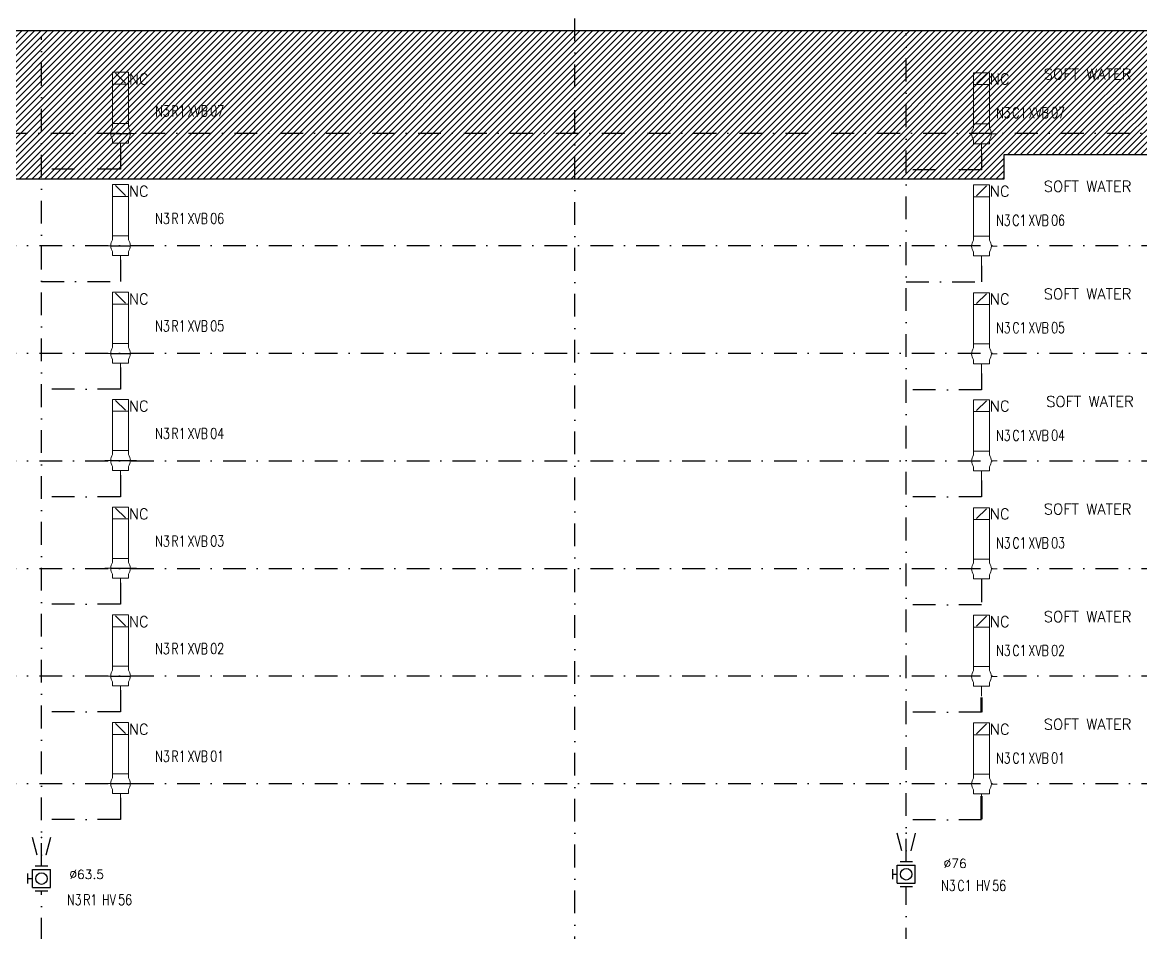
# Model space of a CAD drawing. Header units: inches. Extents: x 23279 to 25519, y 22340 to 23763.
# Drawn here: x 24552.7 to 24864.4, y 22699.4 to 22953.3 of the extents above; entities that cross this region are included whole.
import ezdxf
from ezdxf.enums import TextEntityAlignment as Align

# ---------------------------------------------------------------- set-up
doc = ezdxf.new("R2010")
doc.units = ezdxf.units.IN
doc.header["$MEASUREMENT"] = 0
doc.linetypes.add('DASHDOT2', pattern=[12.7, 6.35, -3.175, 0, -3.175])
doc.layers.add('17 Pipe CIP', color=4, linetype='DASHDOT2', lineweight=50)
doc.layers.add('31 Equipment', color=7, linetype='Continuous', lineweight=9)
for name, color, linetype in [('Future', 140, 'Continuous'), ('MATERIEL-DIVERS', 7, 'Continuous'), ('REPERES', 7, 'Continuous'), ('techn-data', 7, 'Continuous'), ('TEXTES', 7, 'Continuous'), ('TUYAUTERIE-NEP', 4, 'DASHDOT2'), ('TXT_FR', 7, 'Continuous'), ('VANNES', 7, 'Continuous')]:
    doc.layers.add(name, color=color, linetype=linetype)
doc.layers.get('REPERES').off()
doc.styles.add('ROMANS', font='ROMANS.SHX')

# ---------------------------------------------------------------- blocks, each defined once
blk = doc.blocks.new('APV-VLV-SSEAT-SW41-3')
at = {"layer": '31 Equipment', "ltscale": 38}
for p, q in [((1.25, 15.25), (-1.25, 12.75)), ((-2, 2.5), (-2, 1.5)), ((2, 2.5), (2, 1.5)), ((2.5, 0), (4, 0)), ((-2, -2.5), (-2, -1.5)), ((2, -2.5), (-2, -2.5)), ((-2, -2.5), (2, -2.5)), ((0, -2.5), (0, -5)), ((2, -2.5), (2, -1.5))]:
    blk.add_line(p, q, dxfattribs=at)
for points in [[(-2, 12.5), (2, 12.5), (2, 15.5), (-2, 15.5)], [(-2, 2.5), (2, 2.5), (2, 12.5), (-2, 12.5)]]:
    blk.add_lwpolyline(points, close=True, dxfattribs=at)
for start, end in [(143.1301, 216.8699), (323.1301, 36.8699)]:
    blk.add_arc((0, 0), 2.5, start, end, dxfattribs=at)
blk = doc.blocks.new('CR')
at = {"color": 7}
for p, q in [((-2.5, 2.5), (2.5, 1.25)), ((2.5, 1.25), (2.5, 1.25)), ((2.5, -1.25), (-2.5, -2.5))]:
    blk.add_line(p, q, dxfattribs=at)
at = {"color": 7, "extrusion": (-1, 0, 0)}
blk.add_point((-2.5, 0), dxfattribs=at)
at = {"color": 7, "extrusion": (1, 0, 0)}
blk.add_point((2.5, 0), dxfattribs=at)
blk = doc.blocks.new('VALVBUTT A BRIDES')
at = {"layer": 'VANNES'}
for p, q in [((-1.4, 3.77), (1.4, 3.77)), ((0, 3.77), (0, 2.5)), ((-3.5, -1.73), (-3.5, 1.74)), ((-2.5, 2.5), (-2.5, -2.5)), ((-2.5, 2.5), (2.5, 2.5)), ((2.5, 2.5), (2.5, -2.5)), ((3.5, -1.73), (3.5, 1.74)), ((-2.5, -2.5), (2.5, -2.5))]:
    blk.add_line(p, q, dxfattribs=at)
blk.add_circle((0, 0), 1.6, dxfattribs=at)
blk = doc.blocks.new('APV-VLV-SSEAT-SW42-3')
at = {"layer": '31 Equipment', "ltscale": 38}
for p, q in [((1.25, 15.25), (-1.25, 12.75)), ((-2, 2.5), (-2, 1.5)), ((2, 2.5), (2, 1.5)), ((-2, -2.5), (-2, -1.5)), ((2, -2.5), (-2, -2.5)), ((-2, -2.5), (2, -2.5)), ((0, -2.5), (0, -5)), ((2, -2.5), (2, -1.5))]:
    blk.add_line(p, q, dxfattribs=at)
at = {"layer": '31 Equipment'}
for p, q in [((-4, 0), (-2.5, 0)), ((2.5, 0), (4, 0))]:
    blk.add_line(p, q, dxfattribs=at)
at = {"layer": '31 Equipment', "lineweight": 30}
blk.add_line((2.5, 0), (-2.5, 0), dxfattribs=at)
at = {"layer": '31 Equipment', "ltscale": 38}
for points in [[(-2, 12.5), (2, 12.5), (2, 15.5), (-2, 15.5)], [(-2, 2.5), (2, 2.5), (2, 12.5), (-2, 12.5)]]:
    blk.add_lwpolyline(points, close=True, dxfattribs=at)
for start, end in [(143.1301, 216.8699), (323.1301, 36.8699)]:
    blk.add_arc((0, 0), 2.5, start, end, dxfattribs=at)
blk = doc.blocks.new('REPNORM1')
at = {"layer": 'TEXTES', "style": 'ROMANS', "width": 0.75}
for tag, p in [('ZONE', (-9.75, -1.25)), ('SOUSZONE', (-5.25, -1.25)), ('ELEMENT', (-0.75, -1.25)), ('NUM', (5.59, -1.22))]:
    blk.add_attdef(tag, p, '', height=3, dxfattribs=at)
blk = doc.blocks.new('REPNORM')
at = {"layer": 'TEXTES', "style": 'ROMANS', "width": 0.75}
for tag, p in [('ZONE', (-9.75, -1.25)), ('SOUSZONE', (-5.25, -1.25)), ('ELEMENT', (0, -1.25)), ('NUM', (4.5, -1.25))]:
    blk.add_attdef(tag, p, '', height=3, dxfattribs=at)

msp = doc.modelspace()

# ---------------------------------------------------------------- hatches: boundary and pattern name
at = {"layer": 'Future', "linetype": 'ByBlock'}
h = msp.add_hatch(dxfattribs=at)
h.set_pattern_fill('ANSI31', color=4, scale=10)
h.paths.add_polyline_path([(23582.02, 22950.99), (25012.63, 22950.99), (25012.63, 23368.85), (25513.59, 23368.85), (25513.59, 23308.35), (25335.79, 23308.35), (25134.28, 23308.35), (25134.28, 22935.28), (24983.22, 22935.28), (24983.22, 22913.39), (24947.99, 22913.39), (24947.99, 22907.57), (24906.32, 22907.57), (24906.32, 22916.3), (24826.24, 22916.3), (24826.24, 22909.56), (23582.02, 22909.56)])
h.paths.add_polyline_path([(23453.25, 23515.71), (25440.65, 23515.71), (25440.65, 23487.02), (23453.25, 23487.02)])

# ---------------------------------------------------------------- linework, layer by layer
at = {"layer": '17 Pipe CIP'}
for p, q in [((24820.05, 22764.95), (24820.05, 22760.85)), ((24820.05, 22737.45), (24820.05, 22730.85))]:
    msp.add_line(p, q, dxfattribs=at)
at = {"layer": 'Future', "color": 4, "linetype": 'ByBlock'}
msp.add_lwpolyline([(23582.02, 22950.99), (25012.63, 22950.99), (25012.63, 23368.85), (25513.59, 23368.85), (25513.59, 23308.35), (25335.79, 23308.35), (25134.28, 23308.35), (25134.28, 22935.28), (24983.22, 22935.28), (24983.22, 22913.39), (24947.99, 22913.39), (24947.99, 22907.57), (24906.32, 22907.57), (24906.32, 22916.3), (24826.24, 22916.3), (24826.24, 22909.56), (23582.02, 22909.56), (23582.02, 22950.99)], dxfattribs=at)
at = {"layer": 'TUYAUTERIE-NEP'}
for p, q in [((24706.66, 22576.8), (24706.66, 23265.76)), ((24558.01, 22717.98), (24558.01, 22949.32)), ((24799.07, 22719.19), (24799.07, 22950.21)), ((24342.98, 22922.32), (24923.98, 22922.32)), ((24580.01, 22918.32), (24580.01, 22912.32)), ((24820.05, 22916.67), (24820.05, 22912.17)), ((24580.01, 22912.32), (24558.01, 22912.32)), ((24820.07, 22912.17), (24799.07, 22912.17)), ((24339.82, 22890.99), (24923.98, 22890.99)), ((24580.01, 22886.99), (24580.01, 22880.99)), ((24820.05, 22885.36), (24820.05, 22880.86)), ((24558.01, 22880.99), (24580.01, 22880.99)), ((24799.05, 22880.86), (24820.05, 22880.86)), ((24339.82, 22860.99), (24923.98, 22860.99)), ((24580.01, 22856.99), (24580.01, 22850.99)), ((24820.05, 22855.32), (24820.05, 22850.82)), ((24580.01, 22850.99), (24558.01, 22850.99)), ((24820.05, 22850.82), (24799.05, 22850.82)), ((24339.82, 22830.99), (24923.98, 22830.99)), ((24580.01, 22826.99), (24580.01, 22820.99)), ((24820.05, 22825.46), (24820.05, 22820.96)), ((24580.01, 22820.99), (24558.01, 22820.99)), ((24820.05, 22820.96), (24799.05, 22820.96)), ((24339.82, 22800.99), (24923.98, 22800.99)), ((24580.01, 22796.99), (24580.01, 22790.99)), ((24820.05, 22797.95), (24820.05, 22790.85)), ((24580.01, 22790.99), (24558.01, 22790.99)), ((24820.05, 22790.85), (24799.05, 22790.85)), ((24339.82, 22770.99), (24923.98, 22770.99)), ((24580.01, 22766.99), (24580.01, 22760.99)), ((24580.01, 22760.99), (24558.01, 22760.99)), ((24820.05, 22760.85), (24799.05, 22760.85)), ((24339.82, 22740.99), (24923.98, 22740.99)), ((24580.01, 22736.99), (24580.01, 22730.99)), ((24580.01, 22730.99), (24558.01, 22730.99)), ((24820.05, 22730.85), (24799.05, 22730.85)), ((24558.01, 22453.97), (24558.01, 22710.98)), ((24799.07, 22476.8), (24799.06, 22712.19))]:
    msp.add_line(p, q, dxfattribs=at)

# ---------------------------------------------------------------- block references
at = {"layer": 'MATERIEL-DIVERS', "rotation": 270}
msp.add_blockref('CR', (24558.01, 22723.48), dxfattribs=at)
at = {"layer": 'REPERES'}
for name, p, values in [('REPNORM1', (24599.47, 22928.3), {'ZONE': 'N3', 'SOUSZONE': 'R1', 'ELEMENT': 'XVB', 'NUM': '07'}), ('REPNORM1', (24833.87, 22927.79), {'ZONE': 'N3', 'SOUSZONE': 'C1', 'ELEMENT': 'XVB', 'NUM': '07'}), ('REPNORM1', (24599.47, 22898.3), {'ZONE': 'N3', 'SOUSZONE': 'R1', 'ELEMENT': 'XVB', 'NUM': '06'}), ('REPNORM1', (24833.87, 22897.79), {'ZONE': 'N3', 'SOUSZONE': 'C1', 'ELEMENT': 'XVB', 'NUM': '06'}), ('REPNORM1', (24599.47, 22868.34), {'ZONE': 'N3', 'SOUSZONE': 'R1', 'ELEMENT': 'XVB', 'NUM': '05'}), ('REPNORM1', (24833.88, 22867.83), {'ZONE': 'N3', 'SOUSZONE': 'C1', 'ELEMENT': 'XVB', 'NUM': '05'}), ('REPNORM1', (24599.47, 22838.34), {'ZONE': 'N3', 'SOUSZONE': 'R1', 'ELEMENT': 'XVB', 'NUM': '04'}), ('REPNORM1', (24833.88, 22837.83), {'ZONE': 'N3', 'SOUSZONE': 'C1', 'ELEMENT': 'XVB', 'NUM': '04'}), ('REPNORM1', (24599.47, 22808.34), {'ZONE': 'N3', 'SOUSZONE': 'R1', 'ELEMENT': 'XVB', 'NUM': '03'}), ('REPNORM1', (24833.88, 22807.83), {'ZONE': 'N3', 'SOUSZONE': 'C1', 'ELEMENT': 'XVB', 'NUM': '03'}), ('REPNORM1', (24599.47, 22778.34), {'ZONE': 'N3', 'SOUSZONE': 'R1', 'ELEMENT': 'XVB', 'NUM': '02'}), ('REPNORM1', (24833.88, 22777.83), {'ZONE': 'N3', 'SOUSZONE': 'C1', 'ELEMENT': 'XVB', 'NUM': '02'}), ('REPNORM1', (24599.47, 22748.34), {'ZONE': 'N3', 'SOUSZONE': 'R1', 'ELEMENT': 'XVB', 'NUM': '01'}), ('REPNORM1', (24833.88, 22747.83), {'ZONE': 'N3', 'SOUSZONE': 'C1', 'ELEMENT': 'XVB', 'NUM': '01'}), ('REPNORM', (24818.55, 22712.3), {'ZONE': 'N3', 'SOUSZONE': 'C1', 'ELEMENT': 'HV', 'NUM': '56'}), ('REPNORM', (24574.9, 22708.33), {'ZONE': 'N3', 'SOUSZONE': 'R1', 'ELEMENT': 'HV', 'NUM': '56'})]:
    msp.add_blockref(name, p, dxfattribs=at).add_auto_attribs(values)
at = {"layer": 'TUYAUTERIE-NEP'}
for name, p, xscale, yscale, zscale in [('APV-VLV-SSEAT-SW42-3', (24580.04, 22922.28), -1.100000000000362, 1.099999999999909, 1.1), ('APV-VLV-SSEAT-SW41-3', (24820.05, 22890.86), 1.100000000000362, 1.100000000000362, 1.100000000000362), ('APV-VLV-SSEAT-SW41-3', (24820.05, 22860.82), 1.100000000000362, 1.100000000000362, 1.100000000000362), ('APV-VLV-SSEAT-SW41-3', (24820.05, 22830.96), 1.100000000000362, 1.100000000000362, 1.100000000000362), ('APV-VLV-SSEAT-SW42-3', (24580.05, 22801.02), -1.100000000000362, 1.099999999999909, 1.1), ('APV-VLV-SSEAT-SW41-3', (24820.05, 22800.85), 1.100000000000362, 1.100000000000362, 1.100000000000362), ('APV-VLV-SSEAT-SW42-3', (24580.05, 22770.96), -1.100000000000362, 1.099999999999909, 1.1), ('APV-VLV-SSEAT-SW41-3', (24820.05, 22770.85), 1.100000000000362, 1.100000000000362, 1.100000000000362), ('APV-VLV-SSEAT-SW42-3', (24580.04, 22740.96), -1.100000000000362, 1.099999999999909, 1.1)]:
    msp.add_blockref(name, p, dxfattribs=dict(at, xscale=xscale, yscale=yscale, zscale=zscale))
for name, p, rotation in [('CR', (24799.07, 22724.69), 270), ('VALVBUTT A BRIDES', (24799.07, 22715.69), 90)]:
    msp.add_blockref(name, p, dxfattribs=dict(at, rotation=rotation))
at = {"layer": 'VANNES'}
for name, p, xscale, yscale, zscale in [('APV-VLV-SSEAT-SW41-3', (24820.05, 22922.17), 1.100000000000362, 1.100000000000362, 1.100000000000362), ('APV-VLV-SSEAT-SW42-3', (24580.05, 22890.97), -1.100000000000362, 1.099999999999909, 1.1), ('APV-VLV-SSEAT-SW42-3', (24580.05, 22860.93), -1.100000000000362, 1.099999999999909, 1.1), ('APV-VLV-SSEAT-SW42-3', (24580.05, 22831.07), -1.100000000000362, 1.099999999999909, 1.1), ('APV-VLV-SSEAT-SW41-3', (24820.05, 22740.85), 1.100000000000362, 1.100000000000362, 1.100000000000362)]:
    msp.add_blockref(name, p, dxfattribs=dict(at, xscale=xscale, yscale=yscale, zscale=zscale))
at = {"layer": 'VANNES', "rotation": 90}
msp.add_blockref('VALVBUTT A BRIDES', (24558.01, 22714.48), dxfattribs=at)

# ---------------------------------------------------------------- texts
at = {"layer": 'techn-data', "style": 'ROMANS'}
for s, p in [('%%C76', (24812.7, 22718.7)), ('%%C63.5', (24570.6, 22715.65))]:
    msp.add_text(s, height=2.5, dxfattribs=at).set_placement(p, align=Align.MIDDLE_CENTER)
at = {"layer": 'TEXTES', "style": 'ROMANS'}
for p in [(24582.36, 22935.97), (24822.36, 22935.97), (24582.36, 22904.66), (24822.36, 22904.66), (24582.36, 22874.62), (24822.36, 22874.62), (24582.36, 22844.75), (24822.36, 22844.75), (24582.36, 22814.67), (24822.36, 22814.67), (24582.36, 22784.64), (24822.36, 22784.64), (24582.36, 22754.64), (24822.36, 22754.64)]:
    msp.add_text('NC', height=3, dxfattribs=at).set_placement(p)
at = {"layer": 'TXT_FR', "style": 'ROMANS'}
for p in [(24837.41, 22938.84), (24837.41, 22907.52), (24837.41, 22877.52), (24838.07, 22847.52), (24837.41, 22817.52), (24837.41, 22787.52), (24837.41, 22757.52)]:
    msp.add_text('SOFT WATER', height=3, dxfattribs=at).set_placement(p, align=Align.MIDDLE_LEFT)

doc.saveas('drawing.dxf')
